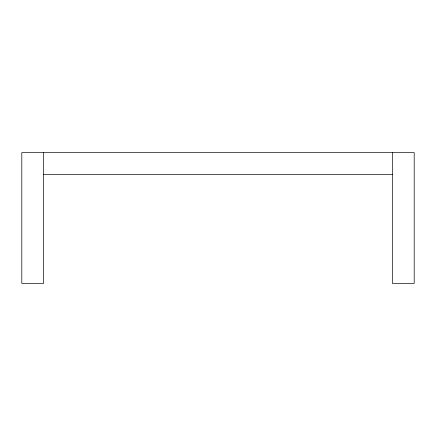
<?xml version="1.0" encoding="UTF-8"?>
<svg xmlns="http://www.w3.org/2000/svg" width="436" height="436" viewBox="0 0 436 436"><rect width="100%" height="100%" fill="white"/><g stroke="black" fill="none" stroke-linecap="round" stroke-linejoin="round"><path stroke-width="0.65" d="M43.6 174.4L392.4 174.4M392.4 152.6L392.4 283.4L414.2 283.4L414.2 152.6L21.8 152.6L21.8 283.4L43.6 283.4L43.6 152.6"/></g></svg>
